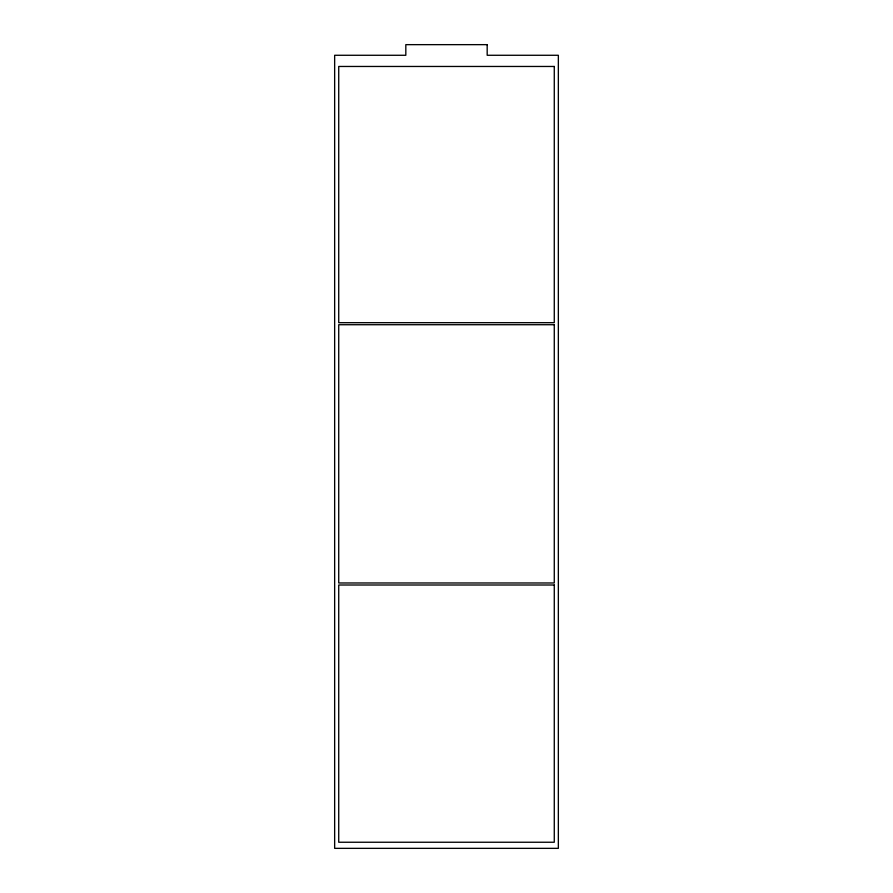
<?xml version="1.0" encoding="UTF-8"?>
<svg xmlns="http://www.w3.org/2000/svg" width="893" height="893" viewBox="0 0 893 893"><rect width="100%" height="100%" fill="white"/><g stroke="black" fill="none" stroke-linecap="round" stroke-linejoin="round"><path stroke-width="1.34" d="M487.176 44.65L405.824 44.65L405.824 55.277L334.652 55.277L334.652 848.35L558.348 848.35L558.348 55.277L487.176 55.277L487.176 44.65M554.274 66.462L338.726 66.462L338.726 322.686L554.274 322.686L554.274 66.462M554.274 324.717L338.726 324.717L338.726 582.973L554.274 582.973L554.274 324.717M554.274 585.004L338.726 585.004L338.726 842.244L554.274 842.244L554.274 585.004"/></g></svg>
